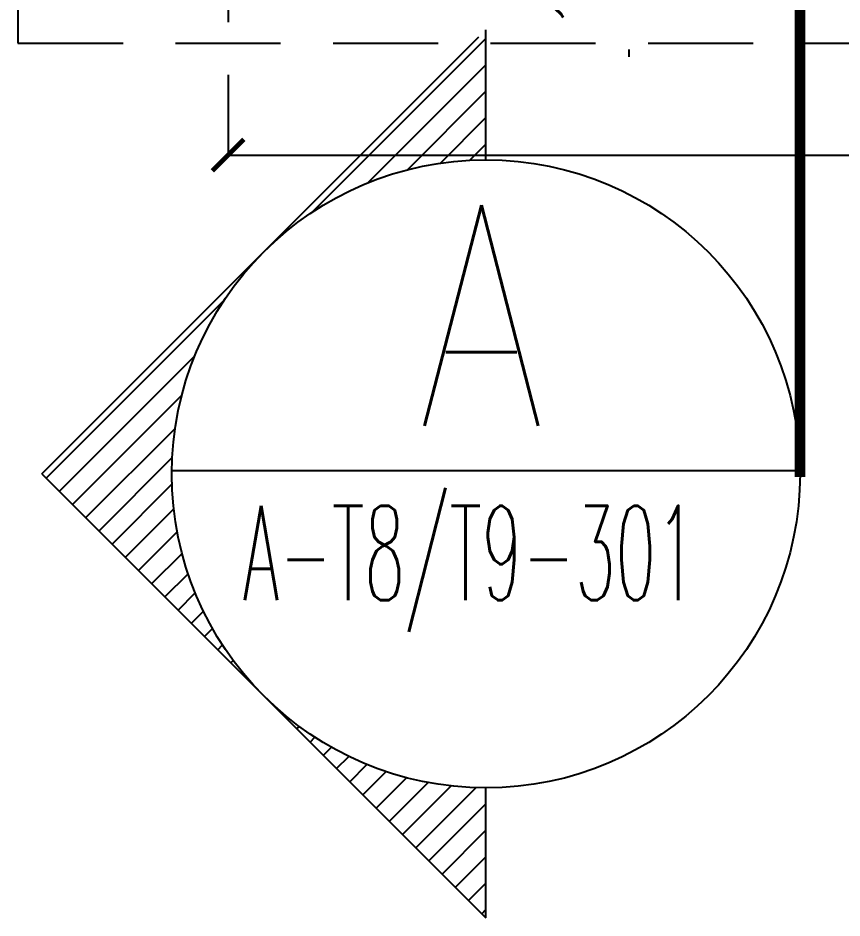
# Model space of a CAD drawing. Header units: millimetres. Extents: x 1167879 to 1231451, y -5731814 to -5645217.
# Drawn here: x 1202192 to 1204154, y -5731751 to -5729609 of the extents above; entities that cross this region are included whole.
import ezdxf

# ---------------------------------------------------------------- set-up
doc = ezdxf.new("R2010")
doc.units = ezdxf.units.MM
doc.header["$LTSCALE"] = 1000
doc.header["$MEASUREMENT"] = 0
for name, pattern in [('$2$AUDIT_D_120904163729-0', [0]), ('$5$HIDDEN', [0.375, 0.25, -0.125]), ('AUDIT_D_120904163729-0', [0]), ('HIDDEN', [0.375, 0.25, -0.125]), ('T8(T9 IS SIMILAR) - DIMENSION & TEXTING$0$HIDDEN', [0.375, 0.25, -0.125]), ('T8(T9 IS SIMILAR) - DIMENSION & TEXTING$0$T8_REFUGE COLUMNS$0$HIDDEN', [0.375, 0.25, -0.125])]:
    doc.linetypes.add(name, pattern=pattern)
doc.layers.get('0').update_dxf_attribs({"linetype": 'AUDIT_D_120904163729-0'})
for name, color, linetype in [('$1$A-DIM', 1, '$2$AUDIT_D_120904163729-0'), ('A-WALL-FEATURES', 110, 'AUDIT_D_120904163729-0'), ('T8(T9 IS SIMILAR) - DIMENSION & TEXTING$0$A-DIMENSIONS', 2, 'T8(T9 IS SIMILAR) - DIMENSION & TEXTING$0$HIDDEN'), ('T8(T9 IS SIMILAR) - DIMENSION & TEXTING$0$T8_REFUGE COLUMNS$0$SECTSYMBOL', 3, 'Continuous'), ('T8(T9 IS SIMILAR) - DIMENSION & TEXTING$0$T8_REFUGE COLUMNS$0$TEXTB', 2, 'Continuous'), ('T8(T9 IS SIMILAR)$0$$6$a-beam 2', 50, 'Continuous')]:
    doc.layers.add(name, color=color, linetype=linetype)
doc.styles.add('$6$Romans 1', font='romans.shx', dxfattribs={"height": 100})
doc.styles.add('T8(T9 IS SIMILAR) - DIMENSION & TEXTING$0$Romans 1', font='romans.shx', dxfattribs={"height": 100})
doc.styles.add('T8(T9 IS SIMILAR) - DIMENSION & TEXTING$0$T8_REFUGE COLUMNS$0$ROMANS', font='romans.shx', dxfattribs={"width": 0.75})
doc.dimstyles.new('$2$ALPINE S', dxfattribs={"dimscale": 0, "dimtxt": 100, "dimasz": 75, "dimexe": 0, "dimexo": 0, "dimgap": 75, "dimtad": 1, "dimdec": 0, "dimzin": 0, "dimdsep": 46, "dimtxsty": '$6$Romans 1', "dimblk": '$6$_ArchTick', "dimcen": 0.09, "dimclrd": 256, "dimclre": 256, "dimclrt": 7, "dimadec": 0, "dimazin": 0, "dimtfac": 1, "dimtdec": 0, "dimtofl": 0, "dimtmove": 1, "dimatfit": 0, "dimldrblk": '$2$_Open90', "dimfxl": 1, "dimtolj": 1, "dimtzin": 0, "dimarcsym": 0})
doc.dimstyles.new('T8(T9 IS SIMILAR) - DIMENSION & TEXTING$0$ALPINE S', dxfattribs={"dimscale": 0, "dimtxt": 100, "dimasz": 75, "dimexe": 0, "dimexo": 0, "dimgap": 75, "dimtad": 1, "dimdec": 0, "dimzin": 0, "dimdsep": 46, "dimtxsty": 'T8(T9 IS SIMILAR) - DIMENSION & TEXTING$0$Romans 1', "dimblk": 'T8(T9 IS SIMILAR) - DIMENSION & TEXTING$0$_ArchTick', "dimcen": 0.09, "dimclrd": 256, "dimclre": 256, "dimclrt": 7, "dimadec": 0, "dimazin": 0, "dimtfac": 1, "dimtdec": 0, "dimtofl": 0, "dimtmove": 1, "dimatfit": 0, "dimldrblk": 'T8(T9 IS SIMILAR) - DIMENSION & TEXTING$0$_Open90', "dimfxl": 1, "dimtolj": 1, "dimtzin": 0, "dimarcsym": 0})

# ---------------------------------------------------------------- blocks, each defined once
blk = doc.blocks.new('T8(T9 IS SIMILAR) - DIMENSION & TEXTING$0$_ArchTick')
at = {"color": 0, "linetype": 'ByBlock', "const_width": 0.15}
blk.add_lwpolyline([(-0.5, -0.5), (0.5, 0.5)], dxfattribs=at)
blk = doc.blocks.new('*D203')
at = {"layer": 'T8(T9 IS SIMILAR) - DIMENSION & TEXTING$0$A-DIMENSIONS', "lineweight": -2, "transparency": 16777216}
for p, q in [((1203835, -5729109.6), (1203835, -5729034.6)), ((1203835, -5729269.7), (1203835, -5729109.6)), ((1203835, -5729189.6), (1203645.8, -5729308.5)), ((1203835, -5729269.7), (1203835, -5729344.7)), ((1203645.8, -5729308.5), (1203645.8, -5729701.4))]:
    blk.add_line(p, q, dxfattribs=at)
at = {"layer": 'T8(T9 IS SIMILAR) - DIMENSION & TEXTING$0$A-DIMENSIONS', "linetype": 'T8(T9 IS SIMILAR) - DIMENSION & TEXTING$0$HIDDEN', "lineweight": -2, "transparency": 16777216}
for p, q in [((1203861.5, -5729109.6), (1203835, -5729109.6)), ((1203861.5, -5729269.7), (1203835, -5729269.7))]:
    blk.add_line(p, q, dxfattribs=at)
at = {"layer": 'T8(T9 IS SIMILAR) - DIMENSION & TEXTING$0$A-DIMENSIONS', "linetype": 'ByBlock', "lineweight": -2, "transparency": 16777216, "xscale": 75, "yscale": 75, "zscale": 75}
for p, rotation in [((1203835, -5729109.6), 270), ((1203835, -5729269.7), 90)]:
    blk.add_blockref('T8(T9 IS SIMILAR) - DIMENSION & TEXTING$0$_ArchTick', p, dxfattribs=dict(at, rotation=rotation))
at = {"layer": 'T8(T9 IS SIMILAR) - DIMENSION & TEXTING$0$A-DIMENSIONS', "color": 7, "linetype": 'ByBlock', "transparency": 16777216, "insert": (1203520.8, -5729505), "char_height": 100, "attachment_point": 5, "rotation": 90, "style": 'T8(T9 IS SIMILAR) - DIMENSION & TEXTING$0$Romans 1'}
blk.add_mtext('\\A1;160', dxfattribs=at)
blk = doc.blocks.new('T8(T9 IS SIMILAR) - DIMENSION & TEXTING$0$_Open90')
at = {"color": 0, "linetype": 'ByBlock', "lineweight": -2}
for p, q in [((-0.5, 0.5), (0, 0)), ((0, 0), (-1, 0)), ((0, 0), (-0.5, -0.5))]:
    blk.add_line(p, q, dxfattribs=at)
blk = doc.blocks.new('$6$_ArchTick')
at = {"color": 0, "linetype": 'ByBlock', "const_width": 0.15}
blk.add_lwpolyline([(-0.5, -0.5), (0.5, 0.5)], dxfattribs=at)
blk = doc.blocks.new('*D72')
at = {"layer": '$1$A-DIM', "linetype": '$5$HIDDEN', "lineweight": -2, "transparency": 16777216}
for p, q in [((17860.1, -10569.1), (17860.1, -11135.1)), ((25020.3, -10569.1), (25020.3, -11135.1))]:
    blk.add_line(p, q, dxfattribs=at)
at = {"layer": '$1$A-DIM', "lineweight": -2, "transparency": 16777216}
blk.add_line((17860.1, -11135.1), (25020.3, -11135.1), dxfattribs=at)
at = {"layer": '$1$A-DIM', "linetype": 'ByBlock', "lineweight": -2, "transparency": 16777216, "xscale": 75, "yscale": 75, "zscale": 75, "rotation": 180}
blk.add_blockref('$6$_ArchTick', (17860.1, -11135.1), dxfattribs=at)
at = {"layer": '$1$A-DIM', "linetype": 'ByBlock', "lineweight": -2, "transparency": 16777216, "xscale": 75, "yscale": 75, "zscale": 75}
blk.add_blockref('$6$_ArchTick', (25020.3, -11135.1), dxfattribs=at)
at = {"layer": '$1$A-DIM', "color": 7, "linetype": 'ByBlock', "transparency": 16777216, "insert": (22980.4, -11000.6), "char_height": 100, "attachment_point": 5, "style": '$6$Romans 1'}
blk.add_mtext("\\A1;7160 ARCH PROFILE 'C' ABOVE", dxfattribs=at)
blk = doc.blocks.new('$2$_Open90')
at = {"color": 0, "linetype": 'ByBlock', "lineweight": -2}
for p, q in [((-0.5, 0.5), (0, 0)), ((0, 0), (-1, 0)), ((0, 0), (-0.5, -0.5))]:
    blk.add_line(p, q, dxfattribs=at)
blk = doc.blocks.new('T8(T9 IS SIMILAR) - DIMENSION & TEXTING')
at = {"layer": 'T8(T9 IS SIMILAR) - DIMENSION & TEXTING$0$T8_REFUGE COLUMNS$0$SECTSYMBOL'}
h = blk.add_hatch(dxfattribs=at)
h.set_pattern_fill('ANSI31', color=8, scale=355.5, angle=990, style=0)
h.set_pattern_definition([(225, (295225.997, -7112461.696), (-31.4220576, 31.4220576), [])])
h.paths.add_polyline_path([(1202777.2, -5730165.3), (1202248.4, -5730694), (1202777.2, -5731222.7, -0.198912), (1202558.2, -5730694, -0.198912)])
h.paths.add_polyline_path([(1202777.2, -5731222.7), (1203305.9, -5731751.4), (1203305.9, -5731441.7, -0.198912)])
h.paths.add_polyline_path([(1203305.9, -5729636.6), (1202777.2, -5730165.3, -0.198912), (1203305.9, -5729946.3)])
at = {"color": 4, "linetype": 'T8(T9 IS SIMILAR) - DIMENSION & TEXTING$0$T8_REFUGE COLUMNS$0$HIDDEN', "ltscale": 5, "const_width": 25, "elevation": 0.1}
blk.add_lwpolyline([(1204053.5, -5730701.3), (1204053.5, -5728033.3)], dxfattribs=at)
at = {"layer": 'T8(T9 IS SIMILAR) - DIMENSION & TEXTING$0$T8_REFUGE COLUMNS$0$SECTSYMBOL', "color": 2}
for p, q in [((1202248.4, -5730694, 0.1), (1203289.1, -5729653.4, 0.1)), ((1203305.9, -5729946.3, 0.1), (1203305.9, -5729636.6, 0.1)), ((1202248.4, -5730694, 0.1), (1203305.9, -5731751.4, 0.1)), ((1204053.5, -5730686.7, 0.1), (1202558.2, -5730686.7, 0.1)), ((1203305.9, -5731751.4, 0.1), (1203305.9, -5731441.7, 0.1))]:
    blk.add_line(p, q, dxfattribs=at)
at = {"layer": 'T8(T9 IS SIMILAR) - DIMENSION & TEXTING$0$T8_REFUGE COLUMNS$0$SECTSYMBOL', "color": 6}
blk.add_circle((1203305.9, -5730694, 0.1), 747.7, dxfattribs=at)
at = {"layer": 'T8(T9 IS SIMILAR) - DIMENSION & TEXTING$0$T8_REFUGE COLUMNS$0$TEXTB', "style": 'T8(T9 IS SIMILAR) - DIMENSION & TEXTING$0$T8_REFUGE COLUMNS$0$ROMANS'}
for s, height, width, p in [('A', 525, 0.75, (1203143.2, -5730579.4, 0.1)), ('A-T8/T9-301', 225, 0.5, (1202727.3, -5730994.9, 0.1))]:
    blk.add_text(s, height=height, dxfattribs=dict(at, width=width)).set_placement(p)
at = {"layer": 'T8(T9 IS SIMILAR) - DIMENSION & TEXTING$0$A-DIMENSIONS', "linetype": 'ByBlock'}
dim = blk.add_linear_dim(base=(1203835, -5729109.6), p1=(1203861.5, -5729269.7, -0.6), p2=(1203861.5, -5729109.6), angle=270, dimstyle='T8(T9 IS SIMILAR) - DIMENSION & TEXTING$0$ALPINE S', override={"dimscale": 1, "dimfxl": 5, "dimarcsym": 1}, dxfattribs=at)
dim.commit()
dim.dimension.update_dxf_attribs({"geometry": '*D203', "text_midpoint": (1203645.8, -5729383.5), "dimtype": 128})
blk = doc.blocks.new('T8(T9 IS SIMILAR)')
at = {"layer": 'T8(T9 IS SIMILAR)$0$$6$a-beam 2', "linetype": 'ByBlock'}
blk.add_blockref('T8(T9 IS SIMILAR) - DIMENSION & TEXTING', (0, 0), dxfattribs=at)
blk = doc.blocks.new('2ndflproj')
at = {"layer": '$1$A-DIM', "linetype": 'ByBlock'}
dim = blk.add_linear_dim(base=(25020.3, -11135.1), p1=(17860.1, -10569.1), p2=(25020.3, -10569.1), text="<> ARCH PROFILE 'C' ABOVE", dimstyle='$2$ALPINE S', override={"dimscale": 1, "dimfxl": 5, "dimarcsym": 1}, dxfattribs=at)
dim.commit()
dim.dimension.update_dxf_attribs({"geometry": '*D72', "text_midpoint": (22980.4, -11135.1), "dimtype": 128})

msp = doc.modelspace()

# ---------------------------------------------------------------- linework, layer by layer
at = {"layer": 'A-WALL-FEATURES', "color": 3, "linetype": 'HIDDEN'}
msp.add_lwpolyline([(1202192.2, -5728684), (1202192, -5729668.9), (1210352.4, -5729668.9), (1210352.4, -5728684)], dxfattribs=at)

# ---------------------------------------------------------------- next in the draw order: block references
at = {"linetype": 'ByBlock'}
msp.add_blockref('T8(T9 IS SIMILAR) - DIMENSION & TEXTING', (0, 0), dxfattribs=at)

# ---------------------------------------------------------------- next in the draw order: block references
msp.add_blockref('T8(T9 IS SIMILAR)', (0, 0), dxfattribs=at)

# ---------------------------------------------------------------- next in the draw order: block references
msp.add_blockref('2ndflproj', (1184832.1, -5718799.9), dxfattribs=at)

doc.saveas('drawing.dxf')
